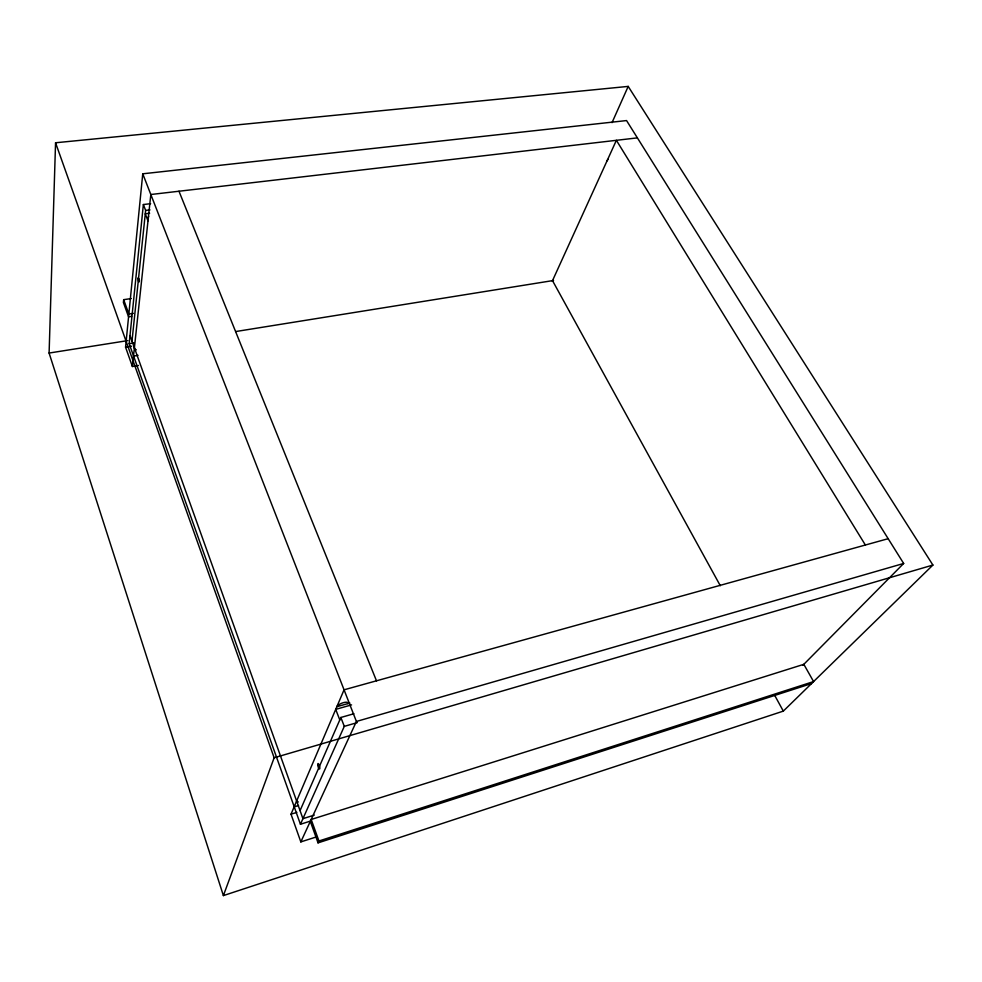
<?xml version="1.0" encoding="UTF-8"?>
<svg xmlns="http://www.w3.org/2000/svg" width="982" height="982" viewBox="0 0 982 982"><rect width="100%" height="100%" fill="white"/><g stroke="black" fill="none" stroke-linecap="round" stroke-linejoin="round"><path stroke-width="1.47" d="M49.1 353.054L55.557 142.771L628.198 86.404L932.9 565.055L783.317 711.115L223.393 895.596L49.1 353.054L127.832 340.594M131.244 298.565L123.671 299.67L123.401 302.493L128.568 316.83L131.588 316.364M138.45 365.5L132.398 366.507L125.561 347.198L142.746 173.802L626.553 120.565L903.661 563.459L802.846 665.317M310.68 821.026L300.431 824.254L129.17 343.675L143.372 204.538L150.627 203.679M131.993 341.11L145.631 210.418L143.372 204.538M132.398 366.507L150.823 194.51L637.379 137.873M223.393 895.596L274.15 757.773L55.557 142.771M316.867 836.762L300.836 841.905L291.016 814.188L344.056 689.818L888.17 538.688M300.062 810.629L340.864 717.474L353.901 713.742M612.019 122.664L628.198 86.404M300.431 824.254L344.289 726.361L340.864 717.474M552.326 281.282A3.854 2.001 -29.5 0 1 552.51 280.643L616.389 140.316L865.375 545.022M300.836 841.905L356.405 721.463L142.746 173.802M811.549 683.546L318.045 842.863L318.954 840.997L311.184 819.467L803.828 664.323L813.575 681.569L318.954 840.997M314.265 815.109L302.935 818.669L130.005 335.549M291.016 814.188L296.871 812.372M294.146 806.873L298.528 805.51M274.15 757.773L932.9 565.055M356.405 721.463L903.661 563.459M344.289 726.361L357.35 722.58M349.862 703.038L336.851 706.709A5.99 2.013 -22.4 0 1 343.43 702.646A5.99 2.013 -22.4 0 1 347.824 703.615M351.568 704.88L335.721 709.372L339.784 719.941M133.515 356.085L138.057 355.349M129.17 343.675L133.712 342.951M125.561 347.198L131.6 346.229M235.778 331.535L553.541 280.484M133.392 313.344L128.851 314.019L123.671 299.67M149.632 213.266L145.275 213.794L148 220.876M145.631 210.418L149.988 209.89M552.51 280.643L720.309 585.738M774.491 694.998L783.317 711.115M178.982 191.232L376.487 680.808M310.312 821.369L318.045 842.863M136.289 349.825A4.431 2.578 -17.7 0 1 134.399 347.824M298.356 801.95A5.278 1.534 -22 0 1 296.625 801.042M148.38 217.268A4.922 3.241 -18.1 0 1 148.638 216.371M607.036 160.852A4.309 2.394 -33.1 0 1 608.214 159.268M138.008 278.225C138.732 286.83 140.672 278.078 138.008 278.225M317.738 764.671A2.836 0.773 75.1 0 0 319.359 769.053A2.836 0.773 75.1 0 0 319.26 765.248A2.836 0.773 75.1 0 0 317.738 764.671"/></g></svg>
